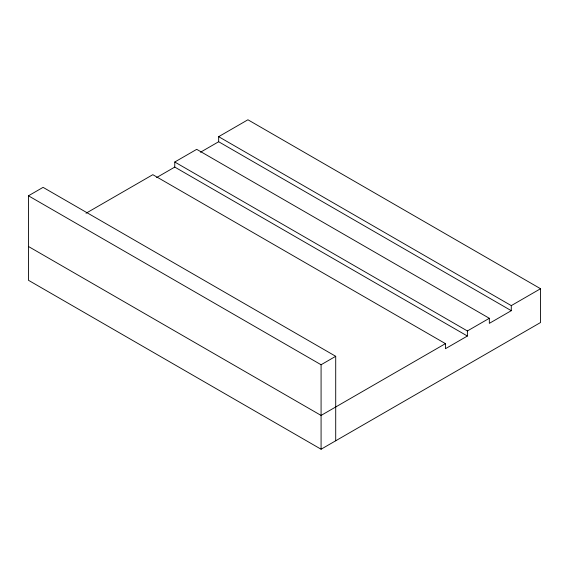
<?xml version="1.0" encoding="UTF-8"?>
<svg xmlns="http://www.w3.org/2000/svg" width="569" height="569" viewBox="0 0 569 569"><rect width="100%" height="100%" fill="white"/><g stroke="black" fill="none" stroke-linecap="round" stroke-linejoin="round"><path stroke-width="0.85" d="M218.66 136.674L511.289 305.617L511.289 310.688L218.66 141.738L218.66 136.674L247.92 119.775L540.55 288.725L540.55 322.516L321.08 449.226L28.45 280.275L28.45 195.8L43.08 187.357L335.71 356.301L335.71 440.776M86.026 213.247L152.819 174.683L445.449 343.633L445.449 348.697L467.391 336.03L467.391 330.959L174.761 162.016L174.761 167.08L467.391 336.03M174.761 162.016L196.71 149.341L489.34 318.291L489.34 323.356L511.289 310.688M156.603 177.571L174.761 167.08M200.494 152.229L218.66 141.738M28.45 195.8L321.08 364.75L335.71 356.301M445.449 343.633L321.08 415.434L28.45 246.484M467.391 330.959L489.34 318.291M511.289 305.617L540.55 288.725M321.08 364.75L321.08 449.226"/></g></svg>
